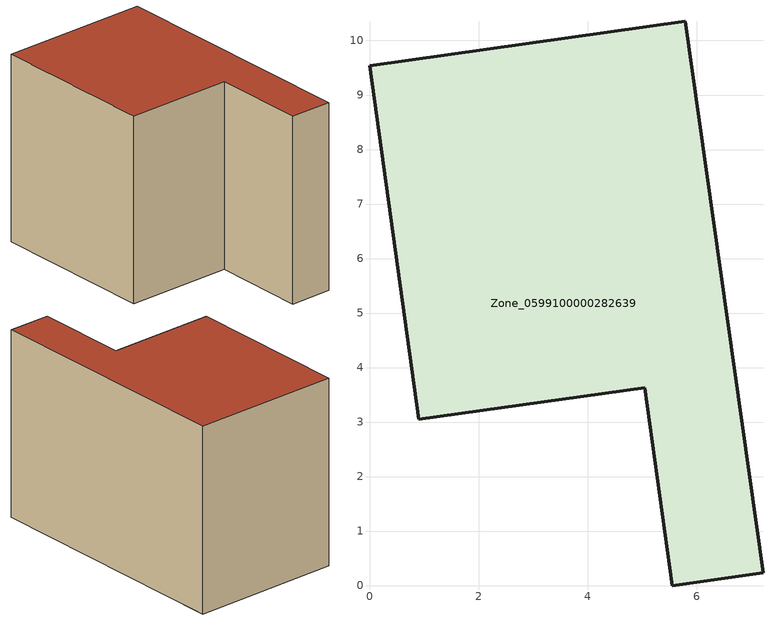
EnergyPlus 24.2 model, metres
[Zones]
Zone_0599100000282639
 floor ground (C_G): 5.05,3.63 0.9,3.05 0,9.54 5.79,10.35 7.22,0.23 5.55,0 z0
 wall outside (C_F): 5.79,10.35 0,9.54 0.9,3.05 5.05,3.63 5.55,0 7.22,0.23 5.79,10.35 z0:7.31
 roof outside (C_R): 7.22,0.23 5.79,10.35 0,9.54 0.9,3.05 5.05,3.63 5.55,0 z7.31
[BUILDING]
Pand.0599100000282639: North Axis=0; Terrain=City; Loads Convergence Tolerance Value=0.04; Temperature Convergence Tolerance Value=0.4; Solar Distribution=FullExterior; Maximum Number of Warmup Days=25; Minimum Number of Warmup Days=1
[Site:Location]
Rotterdam.The.Hague.AP_ZH_NLD Design_Conditions: Latitude=51.96; Longitude=4.45; Time Zone=1; Elevation=-4.5
[SITE:GROUNDTEMPERATURE:BUILDINGSURFACE]
18, 18, 18, 18, 18, 18, 18, 18, 18, 18, 18, 18
[MATERIAL] Thermal Absorptance=0.9; Solar Absorptance=0.7; Visible Absorptance=0.7
Name | Roughness | Thickness | Conductivity | Density | Specific Heat
G.TI.1946 | MediumSmooth | 0.15 | 1 | 540 | 1210
F.TI.1946 | Rough | 0.3 | 0.857143 | 1920 | 840
R.TI.1946 | MediumRough | 0.2 | 0.1 | 1500 | 1000
[CONSTRUCTION]
C_G: G.TI.1946
C_F: F.TI.1946
C_R: R.TI.1946
[ZONE]
Zone_0599100000282639: Type=1; Multiplier=1; Ceiling Height=Autocalculate; Volume=Autocalculate; Floor Area=autocalculate; Part of Total Floor Area=Yes
[ZONEINFILTRATION:DESIGNFLOWRATE]
Infil_Zone_0599100000282639: Zone or ZoneList or Space or SpaceList=Zone_0599100000282639; Schedule=AlwaysOn; Design Flow Rate Calculation Method=Flow/Area; Flow Rate per Floor Area=0.003; Constant Term Coefficient=1; Temperature Term Coefficient=0; Velocity Term Coefficient=0; Velocity Squared Term Coefficient=0
[HVACTEMPLATE:ZONE:IDEALLOADSAIRSYSTEM]
Zone_0599100000282639: Maximum Heating Supply Air Temperature=50; Minimum Cooling Supply Air Temperature=13; Maximum Heating Supply Air Humidity Ratio=0.0156; Minimum Cooling Supply Air Humidity Ratio=0.0077; Heating Limit=NoLimit; Cooling Limit=NoLimit; Dehumidification Control Type=ConstantSensibleHeatRatio; Cooling Sensible Heat Ratio=0.7; Dehumidification Setpoint=60; Humidification Control Type=None; Humidification Setpoint=30; Outdoor Air Method=None; Outdoor Air Flow Rate per Person=0.00944; Outdoor Air Flow Rate per Zone Floor Area=0; Outdoor Air Flow Rate per Zone=0; Demand Controlled Ventilation Type=None; Outdoor Air Economizer Type=NoEconomizer; Heat Recovery Type=None; Sensible Heat Recovery Effectiveness=0.7; Latent Heat Recovery Effectiveness=0.65
[ZONECONTROL:THERMOSTAT]
ThermostatControl_Zone_0599100000282639: Zone or ZoneList=Zone_0599100000282639; Control Type Schedule=DualSetpointControlType; Control 1=Thermostat_Zone_0599100000282639; Temperature Difference Between Cutout And Setpoint=0
[THERMOSTATSETPOINT:DUALSETPOINT]
Thermostat_Zone_0599100000282639: Heating Setpoint Temperature Schedule=HeatingSetpoint_Zone_0599100000282639; Cooling Setpoint Temperature Schedule=CoolingSetpoint_Zone_0599100000282639
[SCHEDULE:COMPACT]
HeatingSetpoint_Zone_0599100000282639: Through: 12/31, For: AllDays, Until: 24:00, 21
CoolingSetpoint_Zone_0599100000282639: Through: 12/31, For: AllDays, Until: 24:00, 24
DualSetpointControlType: Through: 12/31, For: AllDays, Until: 24:00, 4
AlwaysOn: Through: 12/31, For: AllDays, Until: 24:00, 1
